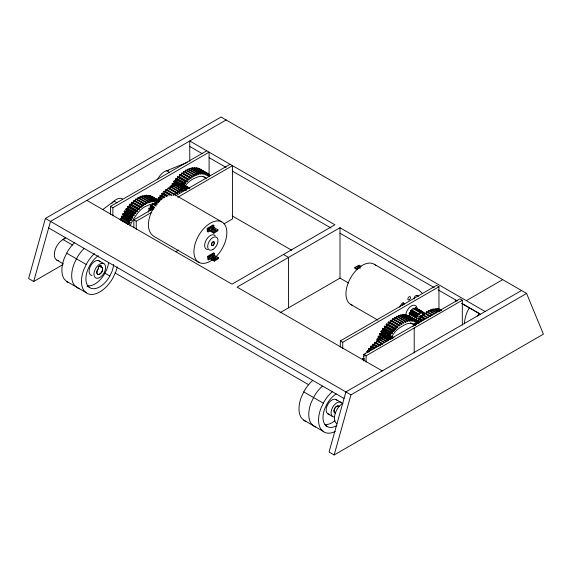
<?xml version="1.0" encoding="UTF-8"?>
<svg xmlns="http://www.w3.org/2000/svg" width="572" height="572" viewBox="0 0 572 572"><rect width="100%" height="100%" fill="white"/><g stroke="black" fill="none" stroke-linecap="round" stroke-linejoin="round"><path stroke-width="0.86" d="M141.591 197.376L142.07 196.003L142.664 195.817L150.465 200.329L150.465 202.166L151.072 202.023L151.93 199.978L152.502 199.878L152.338 201.766L152.939 201.702L153.911 199.735L154.461 199.721L154.133 201.716L154.683 201.737L155.806 199.785L156.328 199.85L155.827 201.88L156.349 201.995L157.579 200.114L158.065 200.264L149.778 195.61L157.579 200.114M189.189 170.442L189.904 168.382L190.497 168.204L198.305 172.708L198.298 174.553L198.906 174.41L199.764 172.358L200.343 172.265L200.171 174.145L200.779 174.081L201.752 172.122L202.302 172.1L201.966 174.095L202.517 174.124L203.639 172.165L204.161 172.229L203.668 174.267L204.183 174.374L205.419 172.494L205.899 172.644L205.248 174.703L205.734 174.896L207.064 173.116L207.507 173.345L206.707 175.397L207.143 175.668L208.558 174.01L208.952 174.31C207.422 176.319 208.38 177.535 209.881 175.168L210.231 175.547L207.393 173.909M361.082 266.352L358.98 265.143L354.912 267.403L354.89 268.432L356.992 269.641M357.586 268.046L358.88 267.324L358.901 266.295L360.367 267.145M424.51 315.494L424.524 314.643L423.015 313.771M165.394 191.863L165.758 189.811L166.352 189.318L175.461 194.623L174.839 195.095L174.16 193.822L173.559 194.316L173.538 195.524M391.877 338.774L381.596 332.825L380.852 331.681L381.302 330.945L390.419 335.75L390.912 335.006L383.104 330.502L382.489 329.157L382.983 328.457L391.992 333.469L392.521 332.768L384.72 328.264L384.255 326.762L384.784 326.104L393.686 331.324L394.244 330.666L386.443 326.162L386.143 324.524L386.701 323.916L387.666 324.825L388.252 324.224L388.123 322.465L388.703 321.914L389.511 322.98L390.769 320.12L398.577 324.624L399.256 325.897L399.878 325.425L400.078 323.48L400.686 323.058L401.208 324.488L401.837 324.088L402.209 322.086L402.817 321.736L403.181 323.316L404.94 320.67L405.148 322.379L405.77 322.136L406.449 320.077L407.042 319.884L407.078 321.657L407.707 321.493L408.515 319.483L409.094 319.369L408.966 321.278L409.552 321.199L410.517 319.176L411.075 319.14L410.775 321.121L411.339 321.128L412.433 319.162L412.963 319.205L412.498 321.235L413.027 321.328L414.235 319.426L414.729 319.555L414.114 321.607L414.6 321.786L415.916 319.977L416.366 320.191C414.929 322.451 416.202 323.187 417.446 320.813L417.853 321.099M395.896 326.669L397.318 327.491L398.577 324.624M132.911 203.21L134.198 200.329L142.006 204.833L142.635 206.113L143.279 205.641L143.515 203.732L144.123 203.317L144.609 204.79L145.238 204.404L145.645 202.395L146.253 202.059L146.582 203.668L147.211 203.36L147.769 201.315L148.377 201.058L148.541 202.788L149.156 202.567L149.871 200.507L150.465 200.329M129.05 224.846L120.106 219.698L120.427 218.919L128.228 223.423L129.744 223.123L130.101 222.315L121.285 216.967L121.657 216.195L129.458 220.699L130.916 220.613L131.324 219.827L123.516 215.315L122.644 214.285L123.059 213.535L130.866 218.039L132.246 218.168L132.697 217.403L124.896 212.891L124.16 211.683L124.624 210.954L133.691 215.794L134.205 215.036L126.398 210.532L125.833 209.188L126.333 208.494L135.321 213.556L135.857 212.863L128.049 208.358L127.627 206.828L128.164 206.177L129.229 206.935L129.794 206.292L129.537 204.626L130.101 204.032L131.038 204.983L131.631 204.397L131.531 202.61L132.118 202.073L139.925 206.578L140.719 207.715L142.006 204.833M189.84 177.213L188.553 180.101L187.759 178.957L187.173 179.501L187.273 181.281L186.679 181.867L178.872 177.363L179.465 176.777L179.372 174.996L179.958 174.453L180.752 175.59L182.032 172.708L189.84 177.213L190.469 178.493L191.112 178.021L191.348 176.112L191.956 175.704L192.449 177.17L193.079 176.791L193.479 174.775L194.087 174.439L194.416 176.047L195.045 175.74L195.61 173.695L196.21 173.438L196.375 175.175L196.997 174.946L197.712 172.887L198.305 172.708M175.754 185.514L176.29 184.177L176.87 184.062L184.677 188.567L184.549 190.476L185.135 190.397L186.1 188.381L186.658 188.345L186.358 190.326M382.868 343.822L377.191 340.54L375.804 343.393M424.26 315.286L424.424 313.363L425.032 312.927L430.709 316.202M184.677 188.567L184.098 188.688L183.29 190.69L182.661 190.855L182.625 189.082L182.032 189.275L181.353 191.334L180.731 191.584L180.53 189.868L179.923 190.147L179.393 192.192L178.764 192.514L178.4 190.934L177.792 191.284L177.427 193.286L176.798 193.693L176.269 192.256L168.461 187.752L167.031 190.59M175.461 194.623L175.661 192.678L176.269 192.256M391.448 321.392L392.878 318.554L400.686 323.058M153.754 209.259L150.736 207.514L150.15 206.185L150.772 205.384L151.78 206.185L152.338 203.961L153.074 203.518L156.092 205.262M410.36 314.135L417.152 318.053L415.501 319.648L408.708 315.73L410.26 314.586L410.36 314.135L409.166 313.663L409.538 312.72L410.989 312.562L417.782 316.48L418.039 316.044L417.503 314.657L410.717 310.739L411.354 309.96L419.104 314.75L419.726 312.512L420.463 312.112L420.67 313.771L422.022 311.726L422.651 311.804L422.064 313.813L423.781 312.505L424.131 313.041L422.987 315.215L424.524 314.643M135.142 201.323L135.707 199.22L136.315 198.813L144.123 203.317M191.956 175.704L184.148 171.2L183.54 171.607L183.312 173.516L191.112 178.021M411.354 309.96L412.312 310.832L412.934 308.594L413.67 308.186L420.463 312.112M384.999 342.442L379.322 339.16L377.756 341.942M432.832 314.822L427.155 311.547L426.548 311.912L426.219 313.906L429.765 315.951M178.4 190.934L170.592 186.429L169.984 186.779L169.619 188.781L177.427 193.286M394.036 319.584L394.401 317.582L395.009 317.231L402.817 321.736M137.437 199.9L137.838 197.883L138.445 197.547L146.253 202.059M185.271 172.279L185.671 170.27L186.286 169.934L194.087 174.439M380.351 340.369L380.845 338.331L381.452 338.038L387.13 341.32M428.192 312.748L428.678 310.718L429.286 310.424L434.963 313.699M171.764 187.001L172.115 185.643L172.723 185.364L180.53 189.868M396.003 318.482L396.532 316.445L397.14 316.166L404.94 320.67M139.404 198.856L139.968 196.811L140.569 196.546L148.377 201.058M187.237 171.235L187.802 169.19L188.41 168.933L196.21 173.438M521.507 290.512L345.867 391.913L329.064 452.023L334.162 454.962L543.4 334.155L526.597 293.45L221.042 117.038L45.402 218.447L28.6 278.55L33.691 281.488L62.698 264.743M33.691 281.488L50.493 221.385L226.133 119.977M334.162 454.962L350.958 394.859L526.597 293.45M149.9 209.531L148.277 211.19L148.291 212.026M382.539 338.738L382.961 337.401L383.562 337.187M430.373 311.125L430.795 309.781L431.395 309.566L436.364 312.434M375.976 342.492L376.226 341.706M173.545 186.829L174.224 184.77L174.825 184.57M398.191 316.945L398.641 315.572L399.242 315.372L407.042 319.884M152.753 209.266L150.486 207.958L149.02 208.194L148.663 209.137L150.929 210.439M384.513 338.116L385.042 336.744L385.621 336.608L390.59 339.475M432.082 311.182L432.875 309.13L433.462 308.994L438.431 311.862M379.043 340.969L376.912 339.739L377.22 338.953L378.743 338.603L380.873 339.832M417.152 318.053L415.951 317.582L416.33 316.638L417.782 316.48M127.913 224.21L128.228 223.423M400.171 316.316L400.707 314.979L401.287 314.865L409.094 319.369M363.306 360.839L363.642 360.024L362.569 359.28L362.92 358.501L364.364 358.315M143.551 196.839L144.123 195.474L144.702 195.374L152.502 199.878M191.384 169.219L191.956 167.853L192.535 167.753L200.343 172.265M378.743 338.603L379.086 337.795L378.049 337.001L378.407 336.222L379.879 336.086L382.718 337.723M120.427 218.919L121.943 218.611L122.294 217.81M386.436 337.723L387.058 336.372L387.623 336.315M150.486 207.958L150.736 207.514M152.831 209.423C148.484 217.196 145.031 230.537 154.082 236.522L198.97 262.441M130.101 222.315L129.086 221.478L129.458 220.699M177.649 185.221L178.292 183.869L178.85 183.834L186.658 188.345M402.066 316.023L402.709 314.671L403.267 314.636L411.075 319.14M388.524 340.054L379.365 334.305L379.772 333.548L381.138 333.619L381.596 332.825M469.262 307.679L466.916 312.562A25.926 14.972 -60 0 0 464.471 323.773M477.699 316.116L479.036 313.327L461.74 303.339M154.011 204.376L154.655 203.06L156.807 203.968M145.46 196.539L146.11 195.231L146.661 195.216L154.461 199.721M410.989 312.562L410.717 310.739M379.879 336.086L380.273 335.292M414.564 309.116L415.236 307.808L415.858 307.879L422.651 311.804M121.657 216.195L123.109 216.109L123.516 215.315M363.849 356.57L364.242 355.805M436.121 309.988L436.829 308.665L437.365 308.694L440.204 310.339M154.948 203.503L155.355 202.745L156.721 202.817L157.186 202.023L156.435 200.879L156.885 200.143L159.617 201.258M131.324 219.827L130.445 218.79L130.866 218.039M172.272 186.043L170.892 185.914L170.477 186.665L171.893 187.487M124.624 210.954L125.883 211.29L126.398 210.532M174.153 186.093L172.73 185.278L172 184.062L172.458 183.34L173.716 183.669L174.231 182.918L173.666 181.567L174.167 180.881L180.316 184.298M123.059 213.535L124.439 213.656L124.896 212.891M365.293 353.925L365.737 353.189M413.134 326.305L413.577 325.568M389.403 337.33L388.653 336.186L389.11 335.457M132.697 217.403L131.968 216.187L132.432 215.465M158.201 200.436L158.687 199.7L158.072 198.355L158.566 197.655L161.897 199.392M381.302 330.945L382.611 331.238L383.104 330.502M391.341 337.13L392.249 335.807A17.989 10.389 -60 0 1 400.257 327.356L404.783 324.746A17.982 10.382 -60 0 1 412.777 323.959M367.553 352.681L366.895 351.38L367.381 350.672L368.618 351.129L369.133 350.414L368.64 348.949L369.162 348.284L372 349.921M415.386 325.06L414.736 323.759L415.222 323.051L416.452 323.509L416.974 322.794L416.473 321.335L416.995 320.663L419.533 322.15M390.912 335.006L390.29 333.662L390.783 332.968M134.205 215.036L133.633 213.692L134.141 213.006M159.774 198.162L160.303 197.462L159.838 195.96L160.367 195.302L164.629 197.762M382.983 328.457L384.191 328.964L384.72 328.264M126.333 208.494L127.513 209.045L128.049 208.358M175.354 181.431L175.89 180.738L175.468 179.208L175.997 178.564L184.87 183.827L185.435 183.183L185.178 181.517L177.37 177.005L177.935 176.412L186.679 181.867M392.521 332.768L392.063 331.267L392.592 330.616L393.686 331.324M372.965 349.513L370.835 348.284L370.499 346.675L371.049 346.053L372.022 346.897L372.622 346.267L372.458 344.573L373.037 344.008L377.999 346.875M420.799 321.893L418.668 320.663L418.339 319.054L418.89 318.44L419.862 319.283L420.463 318.647L420.298 316.952L420.87 316.387L425.132 318.847M417.503 314.657L418.146 313.878M135.857 212.863L135.435 211.333L135.972 210.689L137.037 211.44L137.602 210.796L137.344 209.13L129.537 204.626M175.89 180.738L183.691 185.242L183.269 183.712L183.805 183.069M370.835 348.284L370.284 348.949L369.162 348.284M418.118 321.328L418.668 320.663M160.367 195.302L161.461 196.017L162.026 195.359L161.726 193.722L162.284 193.114L167.253 195.982M385.878 326.819L386.443 326.162M175.997 178.564L177.063 179.315L177.635 178.671L177.37 177.005M394.244 330.666L393.951 329.029L394.508 328.421L395.474 329.329L396.06 328.728L395.924 326.969L396.51 326.419L397.318 327.491M137.344 209.13L137.909 208.537L138.839 209.488L139.432 208.902L139.339 207.114L139.925 206.578M185.178 181.517L185.743 180.916M171.378 195.209L164.286 191.112L163.706 191.663L163.835 193.422L163.249 194.022L162.284 193.114M373.895 345.059L375.089 342.163L380.68 345.366M421.728 317.446L422.922 314.543L428.6 317.825M65.809 237.401L62.977 239.539L72.558 245.066M102.703 209.645L114.057 201.108L117.003 202.81M210.26 230.616L208.072 231.925L207.257 231.453L207.207 228.421L213.041 224.918L213.857 225.389L213.899 227.663M208.072 231.925L208.022 228.893L213.857 225.389M208.923 229.372L212.991 226.934L217.889 229.758L217.903 230.773L213.835 233.212L208.937 230.38L208.923 229.372L213.821 232.196L213.835 233.212M212.913 228.135L210.961 229.3L213.899 230.995L215.851 229.83L212.913 228.135L212.927 229.143L215.129 230.416M211.626 229.923L212.927 229.143M213.821 232.196L217.889 229.758M210.732 258.544L208.544 259.852L207.729 259.381L207.679 256.349L213.513 252.845L214.336 253.317L214.371 255.591M208.544 259.852L208.494 256.821L214.336 253.317M209.395 257.3L213.463 254.862L218.361 257.686L218.382 258.701L214.307 261.139L209.409 258.308L209.395 257.3L214.293 260.124L214.307 261.139M213.385 256.063L211.433 257.228L214.371 258.923L216.323 257.757L213.385 256.063L213.399 257.071L215.601 258.344M212.105 257.85L213.399 257.071M214.293 260.124L218.361 257.686M110.475 214.35L110.475 206.363L206.692 150.808M110.475 206.363L112.877 207.75L209.095 152.195L209.095 175.275M133.841 227.842L133.841 219.848L153.854 208.294M175.411 195.853L230.066 164.3M133.841 219.848L136.243 221.235L151.637 212.348M177.806 197.24L232.461 165.687L232.461 218.947L223.995 223.838M175.504 251.83L178.578 250.057M485.127 311.511L339.99 227.72L237.101 287.115L382.246 370.913M280.101 312.698L339.99 278.121L348.484 283.026M340.34 347.118L340.34 340.905L436.558 285.356L438.96 286.744L438.96 309.824M340.34 340.905L342.735 342.292L438.96 286.744M363.706 360.61L363.706 354.397L459.924 298.849L462.326 300.228L462.326 325.089M363.706 354.397L366.101 355.784L462.326 300.228M466.33 300.657L502.702 279.658M358.901 266.295L356.949 267.374L359.159 268.647M187.273 162.384L166.624 170.756L169.577 172.458M415.486 320.506L417.024 319.934L417.11 320.284M335.542 413.256C331.624 411.861 335.978 404.046 339.332 406.299M412.155 323.437L413.356 323.809M412.777 323.959L415.515 325.389M335.428 413.263C331.638 411.668 336.129 403.889 339.41 406.37M440.368 309.359L440.833 309.552M393 337.165L392.535 336.979L393.951 337.795M184.141 184.878L183.691 184.67L189.482 187.959M408.558 315.68L408.108 315.472L419.834 322.308M376.912 339.739L378.078 340.333L377.792 341.148L382.639 343.979M199.7 168.833L199.256 168.604L208.558 174.01M151.866 196.453L151.423 196.225L158.959 200.55M189.754 146.468L202.109 153.603M209.059 157.615L226.04 167.417M232.218 170.985L331.038 228.035M339.99 233.204L434.198 287.594M438.059 289.825L457.364 300.972M461.99 303.646L480.501 314.328M374.281 264.293L419.169 290.211L422.093 293.043M208.952 174.31L197.612 167.989L205.419 172.494M202.788 171.071L209.881 175.168M204.161 172.229L195.831 167.66L203.639 172.165M202.302 172.1L193.944 167.61L201.752 172.122M441.291 310.21L438.66 308.873L441.498 310.51M436.829 308.665L440.376 310.718M191.956 167.853L199.764 172.358M439.718 311.161L434.892 308.751L439.861 311.618M189.904 168.382L197.712 172.887M432.875 309.13L437.845 311.997M358.88 267.324L360.353 268.175M187.802 169.19L195.61 173.695M430.795 309.781L436.472 313.063M195.574 174.131L196.997 174.946M354.912 267.403L357.707 269.019M185.671 170.27L193.479 174.775M193.629 174.925L195.045 175.74M428.678 310.718L434.355 313.992M185.979 172.694L189.525 174.739M190.948 175.561L193.079 176.791M183.54 171.607L191.348 176.112M426.548 311.912L432.225 315.193M423.781 312.505L416.988 308.587L417.346 309.123M415.236 307.808L422.022 311.726M418.854 309.995L424.131 313.041M424.424 313.363L430.101 316.638M181.438 173.187L189.239 177.692M412.934 308.594L419.726 312.512M181.36 175.068L189.168 179.572M179.958 174.453L187.759 178.957M422.336 315.05L427.298 317.918M179.372 174.996L187.173 179.501M412.662 310.532L419.455 314.45M420.699 315.329L422.207 316.202M413.828 311.704L419.104 314.75M179.465 176.777L187.273 181.281M422.336 316.888L425.883 318.94M420.298 316.952L424.553 319.412M411.247 312.126L418.039 316.044M420.463 318.647L423.301 320.284M177.635 178.671L185.435 183.183M409.538 312.72L416.33 316.638M418.89 318.44L422.436 320.484M419.862 319.283L421.986 320.506M177.063 179.315L184.87 183.827M409.166 313.663L415.951 317.582M418.339 319.054L421.886 321.106M410.26 314.586L417.052 318.511M175.468 179.208L183.269 183.712M189.604 188.345L182.018 184.12L189.818 188.624M414.729 319.555L406.427 314.922L414.235 319.426M415.973 320.27L417.388 321.092M174.167 180.881L180.552 184.563M412.963 319.205L404.626 314.65L412.433 319.162M416.473 321.335L419.312 322.973M178.292 183.869L186.1 188.381M173.666 181.567L178.636 184.434M232.218 215.901L291.663 250.221M416.974 322.794L418.389 323.616M402.709 314.671L410.517 319.176M174.231 182.918L184.098 188.688M415.222 323.051L416.638 323.874M173.716 183.669L176.555 185.314M400.707 314.979L408.515 319.483M172.458 183.34L182.625 189.082M174.224 184.77L182.032 189.275M414.736 323.759L416.151 324.581M172 184.062L174.124 185.292M181.875 189.868L183.29 190.69M398.641 315.572L406.449 320.077M172.115 185.643L179.923 190.147M170.892 185.914L172.315 186.737M396.532 316.445L404.34 320.949M404.347 321.314L405.77 322.136M169.984 186.779L179.393 192.192M394.401 317.582L402.209 322.086M402.395 322.172L403.811 322.987M283.455 254.476L288.545 257.421L288.545 307.822M167.853 188.174L175.661 192.678M394.744 319.991L396.875 321.221M398.291 322.043L401.837 324.088M392.27 318.976L400.078 323.48M176.905 195.946L221.8 221.864M165.758 189.811L173.559 194.316M392.07 320.913L399.878 325.425M390.175 320.606L397.976 325.118M165.723 191.627L172.108 195.309M163.706 191.663L170.091 195.352M390.14 322.422L397.94 326.934M388.703 321.914L396.51 326.419M388.123 322.465L395.924 326.969M163.835 193.422L168.096 195.881M163.957 194.43L166.795 196.074M388.252 324.224L396.06 328.728M161.726 193.722L166.695 196.589M386.701 323.916L394.508 328.421M387.666 324.825L395.474 329.329M386.143 324.524L393.951 329.029M162.026 195.359L164.865 196.997M350.55 304.347L377.942 320.163M161.461 196.017L164.3 197.655M159.838 195.96L163.392 198.012M384.784 326.104L392.592 330.616M160.303 197.462L162.427 198.691M384.255 326.762L392.063 331.267M158.566 197.655L161.404 199.299M158.072 198.355L160.911 199.993M384.191 328.964L391.992 333.469M158.687 199.7L160.103 200.515M382.489 329.157L390.29 333.662M207.207 228.421L208.022 228.893M158.594 200.393L152.917 197.118L153.31 197.426M156.328 199.85L147.998 195.274L155.806 199.785M156.885 200.143L159.724 201.787M382.611 331.238L390.419 335.75M156.435 200.879L158.566 202.109M393.457 337.83L390.826 336.486L392.957 337.716M146.11 195.231L153.911 199.735M157.186 202.023L158.601 202.845M392.371 337.952L388.996 336.286L392.542 338.338M380.852 331.681L388.653 336.186M144.123 195.474L151.93 199.978M153.267 200.922L154.683 201.737M387.058 336.372L391.319 338.831M155.355 202.745L157.486 203.975M151.523 200.879L152.939 201.702M381.138 333.619L386.815 336.901M154.655 203.06L156.914 204.368M142.07 196.003L149.871 200.507M379.772 333.548L386.157 337.23M385.042 336.744L390.004 339.611M379.365 334.305L385.042 337.58M139.968 196.811L147.769 201.315M152.338 203.961L156.113 206.135M382.961 337.401L388.638 340.676M147.74 201.744L149.156 202.567M378.407 336.222L382.668 338.681M152.123 205.87L154.39 207.178M137.838 197.883L145.645 202.395M150.772 205.384L154.547 207.565M151.78 206.185L154.047 207.493M380.845 338.331L386.522 341.613M378.049 337.001L380.888 338.638M379.086 337.795L381.217 339.024M150.15 206.185L153.925 208.358M138.853 200.722L145.238 204.404M135.707 199.22L143.515 203.732M378.714 339.532L384.391 342.807M377.22 338.953L378.635 339.775M149.02 208.194L152.038 209.931M135.471 201.137L143.279 205.641M133.598 200.801L141.406 205.312M376.591 340.983L382.268 344.258M141.213 205.291L142.635 206.113M133.526 202.681L141.334 207.193M374.496 342.671L380.173 345.946M131.531 202.61L139.339 207.114M374.503 344.508L378.049 346.553M131.631 204.397L139.432 208.902M130.101 204.032L137.909 208.537M131.746 205.391L133.162 206.213M136.715 208.258L138.839 209.488M372.458 344.573L376.719 347.032M372.622 346.267L375.461 347.905M129.794 206.292L137.602 210.796M371.049 346.053L374.603 348.105M128.164 206.177L135.972 210.689M372.022 346.897L374.152 348.126M129.229 206.935L137.037 211.44M370.499 346.675L374.052 348.72M127.627 206.828L135.435 211.333M127.513 209.045L135.321 213.556M368.64 348.949L370.77 350.178M207.679 256.349L208.494 256.821M125.833 209.188L133.633 213.692M125.883 211.29L133.691 215.794M367.381 350.672L369.512 351.902M366.895 351.38L368.318 352.195M124.16 211.683L131.968 216.187M124.439 213.656L132.246 218.168M122.644 214.285L130.445 218.79M123.109 216.109L130.916 220.613M121.285 216.967L129.086 221.478M121.943 218.611L129.744 223.123M362.92 358.501L364.335 359.316M362.569 359.28L363.992 360.095M86.873 200.386L232.01 284.177L334.899 224.775L189.754 140.984L189.754 161.44M45.402 218.447L350.958 394.859M48.663 227.928L344.037 398.462M99.02 260.825L103.911 263.649M336.114 399.549L341.005 402.373M114.979 272.894L308.801 384.799M104.933 273.187L109.824 276.011M66.695 253.196L86.25 264.486M303.796 391.92L323.352 403.21M327.87 413.828L332.761 416.652M56.85 260.138L63.485 263.971M86.951 285.986L89.747 287.602M325.447 425.518L326.848 426.326M66.695 281.424L86.25 292.714M303.796 420.148L323.352 431.438M409.638 316.302L410.045 316.588M185.221 185.5L185.628 185.793M200.751 169.498L201.151 169.805M416.945 323.137L417.338 323.473M413.821 324.245L414.757 325.111M206.306 178.857L204.068 176.977A18.354 10.596 -60 0 0 203.01 176.29M455.82 300.078L455.82 301.844M414.214 328.006L414.214 352.86M366.101 355.784L366.101 361.997M342.735 342.292L342.735 348.505M339.99 227.72L339.99 278.121M136.243 221.235L136.243 229.229M112.877 207.75L112.877 215.737M98.448 268.647L98.448 266.738L100.894 265.329L100.894 267.067L101.344 267.06A4.104 2.367 -60 0 1 101.923 271.814A4.104 2.367 -60 0 1 97.483 274.152A4.104 2.367 -60 0 1 98.448 268.59M336.958 423.695A12.241 7.071 -60 0 1 335.085 413.878A12.241 7.071 -60 0 1 343.086 403.096M410.417 322.844A17.982 10.382 -60 0 1 411.547 323.252M315.565 426.977A25.926 14.972 -60 0 1 314.142 426.319L311.225 423.616A25.926 14.972 -60 0 1 311.225 402.445L314.142 396.382A25.926 14.972 -60 0 1 322.358 386.157M305.791 421.335A25.926 14.972 -60 0 1 304.361 420.67L301.451 417.975A25.926 14.972 -60 0 1 301.451 396.804L304.361 390.733A25.926 14.972 -60 0 1 312.584 380.509M336.887 425.554A19.648 11.34 -60 0 1 327.062 426.526L324.853 424.474A19.648 11.34 -60 0 1 324.853 408.437L327.062 403.839A19.648 11.34 -60 0 1 336.164 393.908M334.885 420.706A19.648 11.34 -60 0 1 325.046 424.588M333.969 417.024A8.244 4.762 -60 0 1 332.761 407.128A8.244 4.762 -60 0 1 341.934 403.231M329.079 414.199A8.244 4.762 -60 0 1 327.87 404.311A8.244 4.762 -60 0 1 337.044 400.407M335.292 431.517A25.926 14.972 -60 0 1 323.924 431.967L321.006 429.265A25.926 14.972 -60 0 1 321.006 408.093L323.924 402.023A25.926 14.972 -60 0 1 332.139 391.799M418.997 319.283A1.988 1.144 -60 0 1 419.49 316.359A1.988 1.144 -60 0 1 421.414 316.795M352.145 305.105A23.28 13.442 -60 0 1 351.158 276.948A23.28 13.442 -60 0 1 375.918 265.651M417.917 296.024A13.227 7.636 -60 0 0 416.652 295.588A2.188 1.266 -60 0 0 414.764 296.632A2.188 1.266 -60 0 0 414.242 299.027M403.946 304.74A2.188 1.266 -60 0 0 403.496 302.888A2.188 1.266 -60 0 0 401.608 303.932A13.227 7.636 -60 0 0 399.535 307.128M403.153 302.888A2.188 1.266 -60 0 1 402.631 305.276M417.102 295.552A13.227 7.636 -60 0 1 418.182 296.346M405.67 315.193A8.137 4.698 -60 0 1 411.754 305.755A8.137 4.698 -60 0 1 417.138 309.402M410.374 314.307A1.988 1.144 -60 0 1 410.024 313.771M409.988 313.377A1.988 1.144 -60 0 1 411.418 310.961M411.783 310.81A1.988 1.144 -60 0 1 412.405 310.889M419.655 319.333A1.988 1.144 -60 0 1 420.685 316.781A1.988 1.144 -60 0 1 422.386 316.981M111.969 203.31A12.241 7.071 -60 0 1 122.415 198.87M58.644 260.689A12.241 7.071 -60 0 1 54.976 250.329A12.241 7.071 -60 0 1 65.215 238.581M157.514 179.587A12.241 7.071 -60 0 1 168.711 170.549M79.236 288.488A25.926 14.972 -60 0 1 77.041 287.594L74.131 284.892A25.926 14.972 -60 0 1 74.131 263.721L77.041 257.657A25.926 14.972 -60 0 1 84.12 248.491M117.331 266.795A25.926 14.972 -60 0 1 115.666 272.208L112.748 278.271A25.926 14.972 -60 0 1 86.822 293.243L83.912 290.54A25.926 14.972 -60 0 1 83.912 269.369L86.822 263.299A25.926 14.972 -60 0 1 94.466 253.596M113.599 264.486A19.648 11.34 -60 0 1 111.819 271.864L109.609 276.462A19.648 11.34 -60 0 1 89.961 287.802L87.752 285.757A19.648 11.34 -60 0 1 87.752 269.712L89.961 265.115A19.648 11.34 -60 0 1 98.334 255.67M91.985 275.475A8.244 4.762 -60 0 1 90.776 265.587A8.244 4.762 -60 0 1 99.943 261.683M108.616 262.555A19.648 11.34 -60 0 1 106.928 269.04L104.719 273.638A19.648 11.34 -60 0 1 87.952 285.864M68.69 282.611A25.926 14.972 -60 0 1 67.267 281.953L64.35 279.25A25.926 14.972 -60 0 1 64.35 258.079L67.267 252.009A25.926 14.972 -60 0 1 74.346 242.85M214.95 257.772A23.28 13.442 -60 0 1 194.316 247.326A23.28 13.442 -60 0 1 221.192 221.571A23.28 13.442 -60 0 1 216.116 256.656M207.607 249.571A8.137 4.698 -60 0 1 206.242 239.94A8.137 4.698 -60 0 1 215.308 235.871M212.863 245.173A1.988 1.144 -60 0 1 211.44 244.544A1.988 1.144 -60 0 1 212.562 242.128A1.988 1.144 -60 0 1 214.185 242.335M214.235 242.721A1.988 1.144 -60 0 1 213.227 244.895M150.415 208.708A1.988 1.144 -60 0 1 150.765 207.772M155.126 204.14A18.354 10.596 -60 0 0 149.728 204.64L145.502 206.442A18.354 10.596 -60 0 0 136.894 214.107L133.519 219.055A18.375 10.611 -60 0 0 130.166 225.99M205.298 177.685A18.354 10.596 -60 0 0 197.562 177.02L193.343 178.829A18.354 10.596 -60 0 0 185.206 185.843M100.794 265.272L98.348 266.681L98.348 268.533A4.104 2.367 -60 0 0 97.39 274.095A4.104 2.367 -60 0 0 101.823 271.757A4.104 2.367 -60 0 0 101.244 267.01L100.794 267.01L100.794 265.272M101.294 263.413L99.785 264.057A8.244 4.762 -60 0 0 94.502 276.684A8.244 4.762 -60 0 0 104.254 272.537A8.244 4.762 -60 0 0 101.294 263.413M180.738 183.898L180.209 183.848L188.545 188.403L180.738 183.898M409.473 299.592A1.88 1.087 -60 0 0 410.11 296.675A1.88 1.087 -60 0 0 407.879 298.598A1.88 1.087 -60 0 0 409.473 299.592M212.934 249.485A7.322 4.226 -60 0 0 217.267 237.916A7.322 4.226 -60 0 0 208.301 243.293A7.322 4.226 -60 0 0 212.934 249.485M213.027 245.266A1.988 1.144 -60 0 0 214.2 242.128A1.988 1.144 -60 0 0 211.769 243.586A1.988 1.144 -60 0 0 213.027 245.266"/></g></svg>
